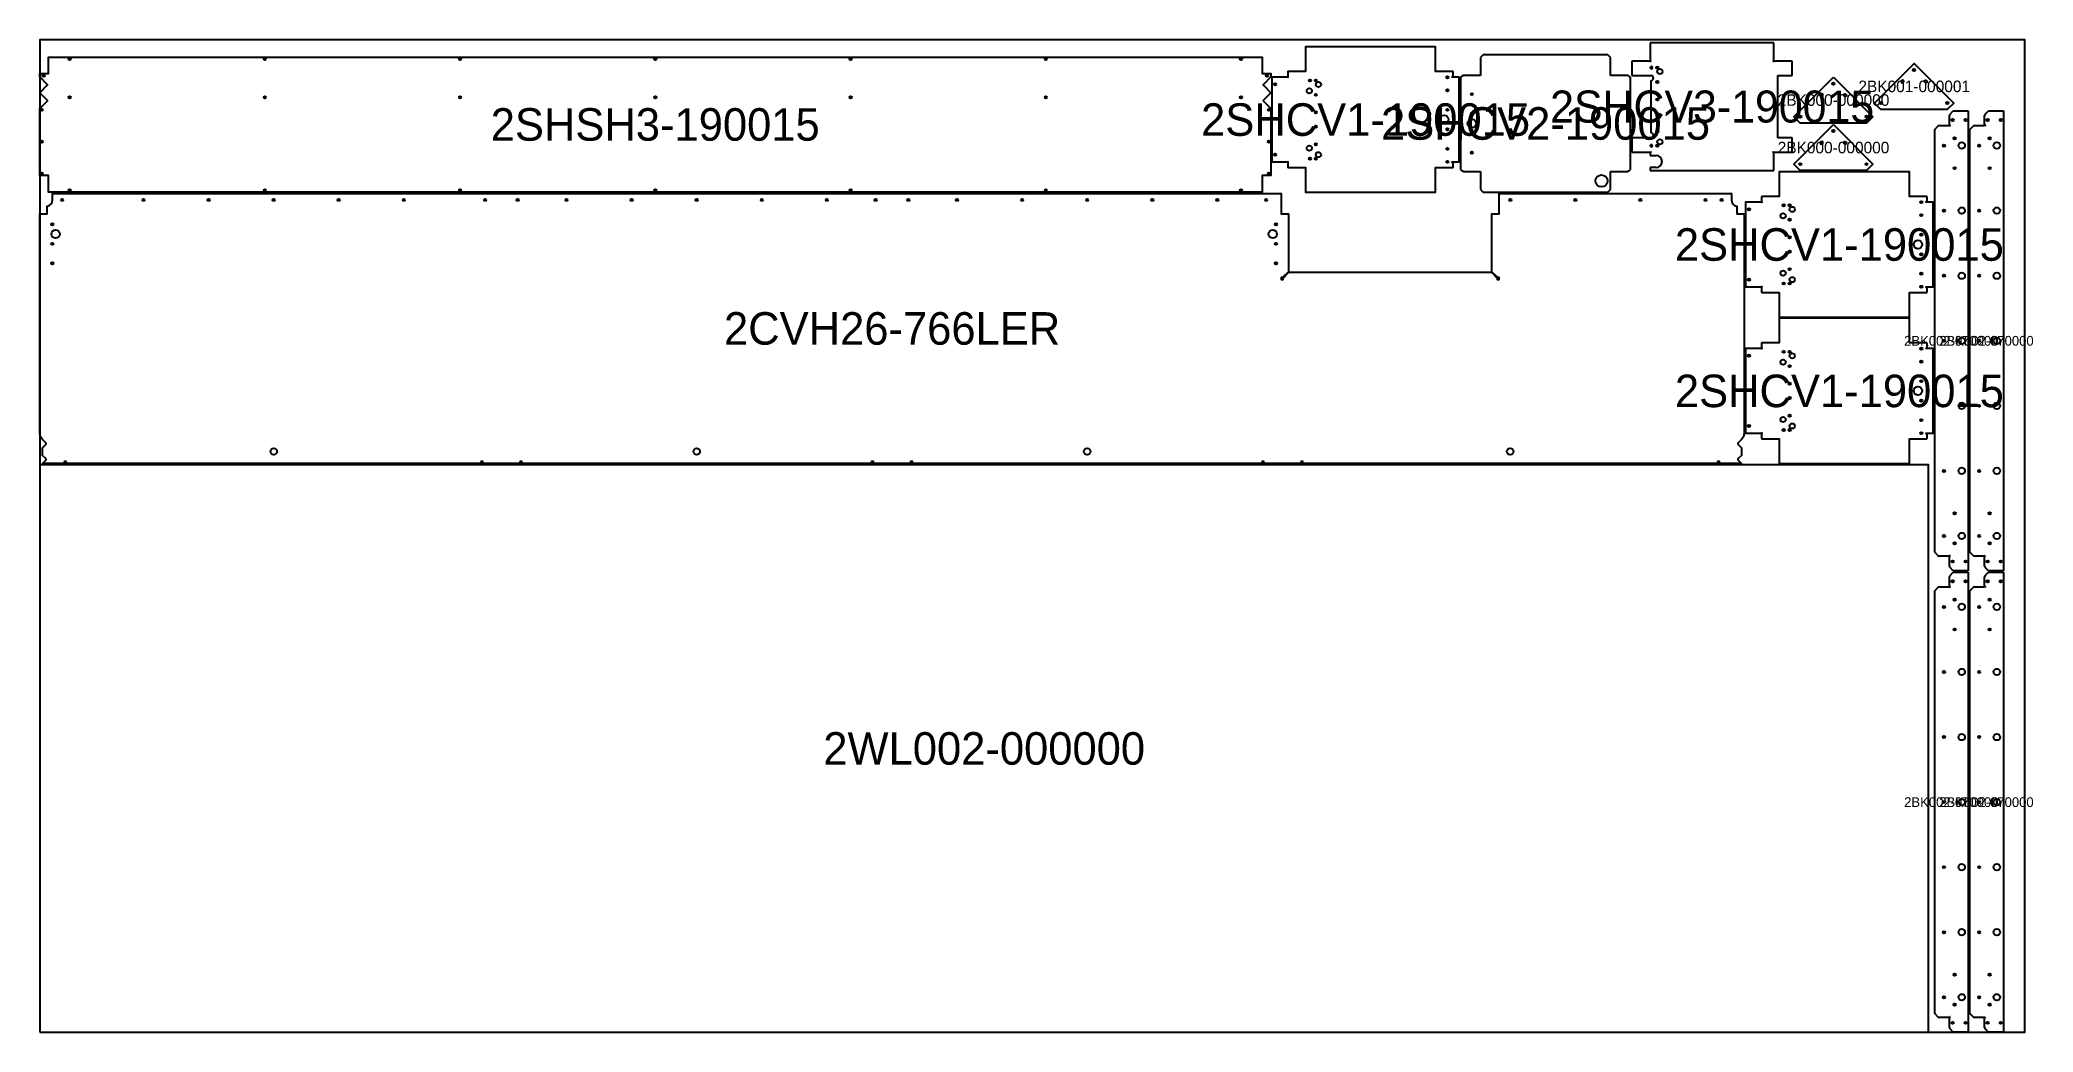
# Model space of a CAD drawing. Header units: millimetres. Extents: x 0 to 3063, y 0 to 1525.
import ezdxf
from ezdxf.enums import TextEntityAlignment as Align

# ---------------------------------------------------------------- set-up
doc = ezdxf.new("R2010")
doc.units = ezdxf.units.MM
for name, color, linetype in [('INTERIOR_PROFILES', 7, 'Continuous'), ('OUTER_PROFILES', 7, 'Continuous'), ('PART_LABELS', 7, 'Continuous'), ('SHEET_BORDER', 7, 'Continuous')]:
    doc.layers.add(name, color=color, linetype=linetype)

msp = doc.modelspace()

# ---------------------------------------------------------------- linework, layer by layer
at = {"layer": 'INTERIOR_PROFILES'}
for points in [[(2738.628, 1438.224), (2739.336, 1438.931, 1), (2736.931, 1441.336), (2736.224, 1440.628, 1)], [(2775.398, 1440.628, -1), (2772.994, 1438.224), (2772.287, 1438.931, -1), (2774.691, 1441.336)], [(2862.628, 1459.224), (2863.336, 1459.931, 1), (2860.931, 1462.336), (2860.224, 1461.628, 1)], [(2896.287, 1459.931, -1), (2898.691, 1462.336), (2899.398, 1461.628, -1), (2896.994, 1459.224)], [(2738.628, 1365.224), (2739.336, 1365.931, 1), (2736.931, 1368.336), (2736.224, 1367.628, 1)], [(2775.398, 1367.628, -1), (2772.994, 1365.224), (2772.287, 1365.931, -1), (2774.691, 1368.336)]]:
    msp.add_lwpolyline(points, format="xyb", close=True, dxfattribs=at)
for centre, radius in [((5.95, 1470.048), 1.7), ((45.712, 1495.572), 1.7), ((345.712, 1495.572), 1.7), ((645.712, 1495.572), 1.7), ((945.712, 1495.572), 1.7), ((1245.712, 1495.572), 1.7), ((1545.712, 1495.572), 1.7), ((1845.712, 1495.572), 1.7), ((1885.474, 1470.048), 1.7), ((2485.312, 1482.262), 1.7), ((2489.262, 1476.262), 4), ((2879.811, 1478.811), 1.7), ((1898, 1456.524), 1.7), ((1950.524, 1446.524), 4), ((1951.524, 1462.524), 1.7), ((1960.574, 1462.524), 1.7), ((1960.574, 1440.524), 1.7), ((1964.524, 1456.524), 4), ((2162.786, 1467.524), 1.7), ((2162.786, 1447.524), 1.7), ((2200.262, 1441.524), 1.7), ((2485.312, 1460.262), 1.7), ((2755.811, 1457.811), 1.7), ((3, 1417.524), 1.7), ((45.712, 1436.786), 1.7), ((345.712, 1436.786), 1.7), ((645.712, 1436.786), 1.7), ((945.712, 1436.786), 1.7), ((1245.712, 1436.786), 1.7), ((1545.712, 1436.786), 1.7), ((1845.712, 1436.786), 1.7), ((1888.424, 1417.524), 1.7), ((1960.574, 1413.524), 1.7), ((2157.786, 1402.524), 6.5), ((2162.786, 1417.524), 1.7), ((2200.262, 1411.524), 1.7), ((2485.312, 1433.262), 1.7), ((2485.312, 1411.262), 1.7), ((2828.899, 1427.899), 1.7), ((2930.723, 1427.899), 1.7), ((1960.574, 1391.524), 1.7), ((2162.786, 1387.524), 1.7), ((2200.262, 1396.524), 6.5), ((2200.262, 1381.524), 1.7), ((2485.312, 1384.262), 1.7), ((2704.899, 1406.899), 1.7), ((2755.811, 1384.811), 1.7), ((2806.723, 1406.899), 1.7), ((2939, 1401.786), 1.7), ((2959, 1401.786), 1.7), ((2993, 1401.786), 1.7), ((3013, 1401.786), 1.7), ((3, 1368.524), 1.7), ((1888.424, 1368.524), 1.7), ((1898, 1348.524), 1.7), ((1950.524, 1358.524), 4), ((1960.574, 1364.524), 1.7), ((1964.524, 1348.524), 4), ((2162.786, 1357.524), 1.7), ((2200.262, 1351.524), 1.7), ((2485.312, 1362.262), 1.7), ((2489.262, 1368.262), 4), ((2925.738, 1362.524), 1.7), ((2942, 1373.786), 1.7), ((2953, 1362.524), 5), ((2979.738, 1362.524), 1.7), ((2996, 1373.786), 1.7), ((3007, 1362.524), 5), ((3, 1319.524), 1.7), ((1888.424, 1319.524), 1.7), ((1951.524, 1342.524), 1.7), ((1960.574, 1342.524), 1.7), ((2162.786, 1337.524), 1.7), ((2399.504, 1308.262), 9.25), ((2704.899, 1333.899), 1.7), ((2806.723, 1333.899), 1.7), ((2942, 1327.786), 1.7), ((2996, 1327.786), 1.7), ((45.712, 1294), 1.7), ((345.712, 1294), 1.7), ((645.712, 1294), 1.7), ((945.712, 1294), 1.7), ((1245.712, 1294), 1.7), ((1545.712, 1294), 1.7), ((1845.712, 1294), 1.7), ((34.262, 1279.048), 1.7), ((159.262, 1279.048), 1.7), ((259.262, 1279.048), 1.7), ((359.262, 1279.048), 1.7), ((459.262, 1279.048), 1.7), ((559.262, 1279.048), 1.7), ((684.262, 1279.048), 1.7), ((734.262, 1279.048), 1.7), ((809.262, 1279.048), 1.7), ((909.262, 1279.048), 1.7), ((1009.262, 1279.048), 1.7), ((1109.262, 1279.048), 1.7), ((1209.262, 1279.048), 1.7), ((1284.262, 1279.048), 1.7), ((1334.262, 1279.048), 1.7), ((1409.262, 1279.048), 1.7), ((1509.262, 1279.048), 1.7), ((1609.262, 1279.048), 1.7), ((1709.262, 1279.048), 1.7), ((1809.262, 1279.048), 1.7), ((1884.262, 1279.048), 1.7), ((2259.262, 1279.048), 1.7), ((2359.262, 1279.048), 1.7), ((2459.262, 1279.048), 1.7), ((2559.262, 1279.048), 1.7), ((2584.262, 1279.048), 1.7), ((2626, 1264.524), 1.7), ((2678.524, 1254.524), 4), ((2679.524, 1270.524), 1.7), ((2688.574, 1270.524), 1.7), ((2692.524, 1264.524), 4), ((2890.786, 1275.524), 1.7), ((2890.786, 1255.524), 1.7), ((2925.738, 1262.524), 1.7), ((2953, 1262.524), 5), ((2979.738, 1262.524), 1.7), ((3007, 1262.524), 5), ((19.262, 1241.524), 1.7), ((24.262, 1226.524), 6.5), ((1894.262, 1226.524), 6.5), ((1899.262, 1241.524), 1.7), ((2688.574, 1248.524), 1.7), ((2890.786, 1225.524), 1.7), ((19.262, 1211.524), 1.7), ((1899.262, 1211.524), 1.7), ((2688.574, 1221.524), 1.7), ((2688.574, 1199.524), 1.7), ((2885.786, 1210.524), 6.5), ((2890.786, 1195.524), 1.7), ((19.262, 1181.524), 1.7), ((1899.262, 1181.524), 1.7), ((2678.524, 1166.524), 4), ((2688.574, 1172.524), 1.7), ((2890.786, 1165.524), 1.7), ((2925.738, 1162.524), 1.7), ((2953, 1162.524), 5), ((2979.738, 1162.524), 1.7), ((3007, 1162.524), 5), ((2626, 1156.524), 1.7), ((2679.524, 1150.524), 1.7), ((2688.574, 1150.524), 1.7), ((2692.524, 1156.524), 4), ((2890.786, 1145.524), 1.7), ((2679.524, 1045.524), 1.7), ((2688.574, 1045.524), 1.7), ((2692.524, 1039.524), 4), ((2890.786, 1050.524), 1.7), ((2925.738, 1062.524), 1.7), ((2953, 1062.524), 5), ((2979.738, 1062.524), 1.7), ((3007, 1062.524), 5), ((2626, 1039.524), 1.7), ((2678.524, 1029.524), 4), ((2688.574, 1023.524), 1.7), ((2890.786, 1030.524), 1.7), ((2688.574, 996.524), 1.7), ((2885.786, 985.524), 6.5), ((2890.786, 1000.524), 1.7), ((2688.574, 974.524), 1.7), ((2890.786, 970.524), 1.7), ((2925.738, 962.524), 1.7), ((2953, 962.524), 5), ((2979.738, 962.524), 1.7), ((3007, 962.524), 5), ((2626, 931.524), 1.7), ((2678.524, 941.524), 4), ((2679.524, 925.524), 1.7), ((2688.574, 947.524), 1.7), ((2688.574, 925.524), 1.7), ((2692.524, 931.524), 4), ((2890.786, 940.524), 1.7), ((2890.786, 920.524), 1.7), ((359.262, 892.262), 5), ((1009.262, 892.262), 5), ((1609.262, 892.262), 5), ((2259.262, 892.262), 5), ((39.262, 876.5), 1.25), ((679.262, 876.5), 1.25), ((739.262, 876.5), 1.25), ((1279.262, 876.5), 1.25), ((1339.262, 876.5), 1.25), ((1879.262, 876.5), 1.25), ((1939.262, 876.5), 1.25), ((2579.262, 876.5), 1.25), ((2925.738, 862.524), 1.7), ((2953, 862.524), 5), ((2979.738, 862.524), 1.7), ((3007, 862.524), 5), ((2942, 797.262), 1.7), ((2996, 797.262), 1.7), ((2953, 762.524), 5), ((3007, 762.524), 5), ((2925.738, 762.524), 1.7), ((2942, 751.262), 1.7), ((2979.738, 762.524), 1.7), ((2996, 751.262), 1.7), ((2939, 723.262), 1.7), ((2959, 723.262), 1.7), ((2993, 723.262), 1.7), ((3013, 723.262), 1.7), ((2939, 692.786), 1.7), ((2959, 692.786), 1.7), ((2993, 692.786), 1.7), ((3013, 692.786), 1.7), ((2925.738, 653.524), 1.7), ((2942, 664.786), 1.7), ((2953, 653.524), 5), ((2979.738, 653.524), 1.7), ((2996, 664.786), 1.7), ((3007, 653.524), 5), ((2942, 618.786), 1.7), ((2996, 618.786), 1.7), ((2925.738, 553.524), 1.7), ((2953, 553.524), 5), ((2979.738, 553.524), 1.7), ((3007, 553.524), 5), ((2925.738, 453.524), 1.7), ((2953, 453.524), 5), ((2979.738, 453.524), 1.7), ((3007, 453.524), 5), ((2925.738, 353.524), 1.7), ((2953, 353.524), 5), ((2979.738, 353.524), 1.7), ((3007, 353.524), 5), ((2925.738, 253.524), 1.7), ((2953, 253.524), 5), ((2979.738, 253.524), 1.7), ((3007, 253.524), 5), ((2925.738, 153.524), 1.7), ((2953, 153.524), 5), ((2979.738, 153.524), 1.7), ((3007, 153.524), 5), ((2942, 88.262), 1.7), ((2996, 88.262), 1.7), ((2925.738, 53.524), 1.7), ((2942, 42.262), 1.7), ((2953, 53.524), 5), ((2979.738, 53.524), 1.7), ((2996, 42.262), 1.7), ((3007, 53.524), 5), ((2939, 14.262), 1.7), ((2959, 14.262), 1.7), ((2993, 14.262), 1.7), ((3013, 14.262), 1.7)]:
    msp.add_circle(centre, radius, dxfattribs=at)
for centre in [(2476.262, 1482.262), (2476.262, 1362.262)]:
    msp.add_arc(centre, 1.7, 233.9681, 126.0319, dxfattribs=at)
for points in [[(2475.262, 1480.887), (2474.882, 1481.271), (2474.674, 1481.948), (2474.772, 1482.592), (2474.836, 1483.014), (2475.014, 1483.386), (2475.262, 1483.637)], [(2475.262, 1360.887), (2474.882, 1361.271), (2474.674, 1361.948), (2474.772, 1362.592), (2474.836, 1363.014), (2475.014, 1363.386), (2475.262, 1363.637)]]:
    msp.add_open_spline(points, degree=3, knots=[0.315918, 0.315918, 0.315918, 0.315918, 0.500011, 0.500011, 0.500011, 0.620301, 0.620301, 0.620301, 0.620301], dxfattribs=at)
at = {"layer": 'OUTER_PROFILES'}
for p, q in [((2217.595, 1502.048), (2215.595, 1500.048)), ((2409.443, 1502.048), (2217.595, 1502.048)), ((2411.443, 1500.048), (2409.443, 1502.048)), ((2664.181, 1520.524), (2474.333, 1520.524)), ((2474.333, 1520.524), (2474.333, 1493.524)), ((2664.181, 1493.524), (2664.181, 1520.524)), ((2213.534, 1470.424), (2186.913, 1470.424)), ((2215.595, 1500.048), (2213.534, 1497.786)), ((2213.534, 1497.786), (2213.534, 1470.424)), ((2413.504, 1497.786), (2411.443, 1500.048)), ((2413.504, 1470.424), (2413.504, 1497.786)), ((2440.125, 1470.424), (2413.504, 1470.424)), ((2473, 1492.191), (2446, 1492.191)), ((2446, 1492.191), (2446, 1470.262)), ((2446, 1470.262), (2475.262, 1470.262)), ((2475.333, 1491.262), (2475.262, 1491.191)), ((2663.252, 1491.191), (2663.181, 1491.262)), ((2692.514, 1492.191), (2665.514, 1492.191)), ((2670.514, 1374.262), (2670.514, 1470.262)), ((2670.514, 1470.262), (2692.514, 1470.262)), ((2692.514, 1470.262), (2692.514, 1492.191)), ((2185, 1469.453), (2183, 1467.453)), ((2183, 1467.453), (2183, 1325.595)), ((2444.038, 1467.453), (2442.038, 1469.453)), ((2444.038, 1325.595), (2444.038, 1467.453)), ((2475.262, 1462.262), (2475.262, 1382.262)), ((2935.071, 1411.048), (2940.071, 1416.048)), ((2940.071, 1416.048), (2963, 1416.048)), ((2963, 1416.048), (2963, 709)), ((2989.071, 1411.048), (2994.071, 1416.048)), ((2994.071, 1416.048), (3017, 1416.048)), ((3017, 1416.048), (3017, 709)), ((2911.476, 1387.453), (2916.476, 1392.453)), ((2911.476, 737.595), (2911.476, 1387.453)), ((2918.738, 1393.453), (2932.738, 1393.453)), ((2934.071, 1394.786), (2934.071, 1408.786)), ((2935, 1392.453), (2935.071, 1392.524)), ((2965.476, 1387.453), (2970.476, 1392.453)), ((2965.476, 737.595), (2965.476, 1387.453)), ((2972.738, 1393.453), (2986.738, 1393.453)), ((2988.071, 1394.786), (2988.071, 1408.786)), ((2989, 1392.453), (2989.071, 1392.524)), ((2475.262, 1374.262), (2446, 1374.262)), ((2446, 1374.262), (2446, 1352.333)), ((2446, 1352.333), (2473, 1352.333)), ((2474.333, 1351), (2474.333, 1347.25)), ((2475.262, 1353.333), (2475.333, 1353.262)), ((2663.181, 1353.262), (2663.252, 1353.333)), ((2664.181, 1324), (2664.181, 1351)), ((2665.514, 1352.333), (2692.514, 1352.333)), ((2692.514, 1374.262), (2670.514, 1374.262)), ((2692.514, 1352.333), (2692.514, 1374.262)), ((2183, 1325.595), (2185, 1323.595)), ((2186.913, 1322.624), (2213.534, 1322.624)), ((2213.534, 1322.624), (2213.534, 1295.262)), ((2413.504, 1295.262), (2413.504, 1322.624)), ((2413.504, 1322.624), (2440.125, 1322.624)), ((2442.038, 1323.595), (2444.038, 1325.595)), ((2474.333, 1347.25), (2483.272, 1347.25)), ((2483.272, 1328.75), (2474.333, 1328.75)), ((2474.333, 1328.75), (2474.333, 1324)), ((2474.333, 1324), (2664.181, 1324)), ((2213.534, 1295.262), (2215.595, 1293)), ((2215.595, 1293), (2217.595, 1291)), ((2217.595, 1291), (2409.443, 1291)), ((2409.443, 1291), (2411.443, 1293)), ((2411.443, 1293), (2413.504, 1295.262)), ((2916.476, 732.595), (2911.476, 737.595)), ((2970.476, 732.595), (2965.476, 737.595)), ((2932.738, 731.595), (2918.738, 731.595)), ((2934.071, 716.262), (2934.071, 730.262)), ((2935.071, 732.524), (2935, 732.595)), ((2940.071, 709), (2935.071, 714)), ((2935.071, 702.048), (2940.071, 707.048)), ((2963, 709), (2940.071, 709)), ((2940.071, 707.048), (2963, 707.048)), ((2963, 707.048), (2963, 0)), ((2986.738, 731.595), (2972.738, 731.595)), ((2988.071, 716.262), (2988.071, 730.262)), ((2989.071, 732.524), (2989, 732.595)), ((2994.071, 709), (2989.071, 714)), ((2989.071, 702.048), (2994.071, 707.048)), ((3017, 709), (2994.071, 709)), ((2994.071, 707.048), (3017, 707.048)), ((3017, 707.048), (3017, 0)), ((2911.476, 678.453), (2916.476, 683.453)), ((2911.476, 28.595), (2911.476, 678.453)), ((2918.738, 684.453), (2932.738, 684.453)), ((2934.071, 685.786), (2934.071, 699.786)), ((2935, 683.453), (2935.071, 683.524)), ((2965.476, 678.453), (2970.476, 683.453)), ((2965.476, 28.595), (2965.476, 678.453)), ((2972.738, 684.453), (2986.738, 684.453)), ((2988.071, 685.786), (2988.071, 699.786)), ((2989, 683.453), (2989.071, 683.524)), ((2916.476, 23.595), (2911.476, 28.595)), ((2932.738, 22.595), (2918.738, 22.595)), ((2934.071, 7.262), (2934.071, 21.262)), ((2935.071, 23.524), (2935, 23.595)), ((2940.071, 0), (2935.071, 5)), ((2963, 0), (2940.071, 0)), ((2970.476, 23.595), (2965.476, 28.595)), ((2986.738, 22.595), (2972.738, 22.595)), ((2988.071, 7.262), (2988.071, 21.262)), ((2989.071, 23.524), (2989, 23.595)), ((2994.071, 0), (2989.071, 5)), ((3017, 0), (2994.071, 0))]:
    msp.add_line(p, q, dxfattribs=at)
for points in [[(1918.262, 1328.624), (1944.534, 1328.624), (1944.534, 1291), (2144.514, 1291), (2144.514, 1328.624), (2170.786, 1328.624, 0.414214), (2171.686, 1329.524), (2171.686, 1336.624), (2170.286, 1336.624), (2170.286, 1337.624), (2181.048, 1337.624), (2181.048, 1467.424), (2170.286, 1467.424), (2170.286, 1468.424), (2171.686, 1468.424), (2171.686, 1475.524, 0.414214), (2170.786, 1476.424), (2144.514, 1476.424), (2144.514, 1514.048), (1944.534, 1514.048), (1944.534, 1476.424), (1918.262, 1476.424, 0.414214), (1917.362, 1475.524), (1917.362, 1467.524), (1918.262, 1467.524), (1918.262, 1467.424), (1893, 1467.424), (1893, 1337.624), (1918.262, 1337.624), (1918.262, 1337.524), (1917.362, 1337.524), (1917.362, 1329.524, 0.414214)], [(11.445, 1432.362), (0.021, 1443.786), (11.445, 1455.21, 0.414214), (11.445, 1456.624), (0, 1468.068), (0, 1473.048), (13.212, 1473.048), (13.212, 1475.31), (13.212, 1483.31), (13.212, 1498.572), (1878.212, 1498.572), (1878.212, 1483.31), (1878.212, 1475.31), (1878.212, 1473.048), (1891.424, 1473.048), (1891.424, 1468.068), (1879.979, 1456.624, 0.414214), (1879.979, 1455.21), (1891.403, 1443.786), (1879.979, 1432.362, 0.414214), (1879.979, 1430.948), (1891.424, 1419.503), (1891.424, 1316.524), (1878.212, 1316.524), (1878.212, 1314.262), (1878.212, 1306.262), (1878.212, 1291), (13.212, 1291), (13.212, 1306.262), (13.212, 1314.262), (13.212, 1316.524), (0, 1316.524), (0, 1419.503), (11.445, 1430.948, 0.414214)], [(2646.262, 1136.624), (2672.534, 1136.624), (2672.534, 1099), (2872.514, 1099), (2872.514, 1136.624), (2898.786, 1136.624, 0.414214), (2899.686, 1137.524), (2899.686, 1144.624), (2898.286, 1144.624), (2898.286, 1145.624), (2909.048, 1145.624), (2909.048, 1275.424), (2898.286, 1275.424), (2898.286, 1276.424), (2899.686, 1276.424), (2899.686, 1283.524, 0.414214), (2898.786, 1284.424), (2872.514, 1284.424), (2872.514, 1322.048), (2672.534, 1322.048), (2672.534, 1284.424), (2646.262, 1284.424, 0.414214), (2645.362, 1283.524), (2645.362, 1275.524), (2646.262, 1275.524), (2646.262, 1275.424), (2621, 1275.424), (2621, 1145.624), (2646.262, 1145.624), (2646.262, 1145.524), (2645.362, 1145.524), (2645.362, 1137.524, 0.414214)], [(9.495, 879.424, 0.414214), (9.495, 880.838), (4, 886.333), (4, 898.191), (9.495, 903.686, 0.414214), (9.495, 905.1), (3.954, 910.641, -0.198912), (0, 920.186), (0, 1257.524), (11.262, 1257.524), (11.262, 1259.786), (11.262, 1269.048), (11.262, 1269.25, 0.356394), (19.262, 1279.048), (19.262, 1289.048), (1907.262, 1289.048), (1907.262, 1257.524), (1918.524, 1257.524), (1918.524, 1168.524), (1909.524, 1159.524), (1907.262, 1159.524), (1907.262, 1156.524), (1910.262, 1156.524), (1910.262, 1158.786), (1919.262, 1167.786), (2230.262, 1167.786), (2239.262, 1158.786), (2239.262, 1156.524), (2242.262, 1156.524), (2242.262, 1159.524), (2240, 1159.524), (2231, 1168.524), (2231, 1257.524), (2242.262, 1257.524), (2242.262, 1289.048), (2599.262, 1289.048), (2599.262, 1279.048, 0.356394), (2607.262, 1269.25), (2607.262, 1266.786), (2607.262, 1259.786), (2607.262, 1257.524), (2618.524, 1257.524), (2618.524, 920.186, -0.198912), (2614.57, 910.641), (2609.029, 905.1, 0.414214), (2609.029, 903.686), (2614.524, 898.191), (2614.524, 886.333), (2609.029, 880.838, 0.414214), (2609.029, 879.424), (2614.453, 874), (4.071, 874)], [(2646.262, 911.624), (2672.534, 911.624), (2672.534, 874), (2872.514, 874), (2872.514, 911.624), (2898.786, 911.624, 0.414214), (2899.686, 912.524), (2899.686, 919.624), (2898.286, 919.624), (2898.286, 920.624), (2909.048, 920.624), (2909.048, 1050.424), (2898.286, 1050.424), (2898.286, 1051.424), (2899.686, 1051.424), (2899.686, 1058.524, 0.414214), (2898.786, 1059.424), (2872.514, 1059.424), (2872.514, 1097.048), (2672.534, 1097.048), (2672.534, 1059.424), (2646.262, 1059.424, 0.414214), (2645.362, 1058.524), (2645.362, 1050.524), (2646.262, 1050.524), (2646.262, 1050.424), (2621, 1050.424), (2621, 920.624), (2646.262, 920.624), (2646.262, 920.524), (2645.362, 920.524), (2645.362, 912.524, 0.414214)]]:
    msp.add_lwpolyline(points, format="xyb", close=True, dxfattribs=at)
for points in [[(2819, 1427.899), (2879.811, 1488.711), (2940.622, 1427.899), (2930.723, 1418), (2828.899, 1418)], [(2755.811, 1467.711), (2816.622, 1406.899), (2806.723, 1397), (2704.899, 1397), (2695, 1406.899)], [(2755.811, 1394.711), (2816.622, 1333.899), (2806.723, 1324), (2704.899, 1324), (2695, 1333.899)], [(0, 0), (2902.048, 0), (2902.048, 872), (0, 872)]]:
    msp.add_lwpolyline(points, close=True, dxfattribs=at)
for centre, radius in [((2475.262, 1466.262), 4), ((2475.262, 1378.262), 4), ((2483.272, 1338), 9.25)]:
    msp.add_arc(centre, radius, 270, 90, dxfattribs=at)
for points in [[(2185, 1469.453), (2185.638, 1469.896), (2186.274, 1470.317), (2186.913, 1470.424)], [(2440.125, 1470.424), (2440.764, 1470.317), (2441.4, 1469.896), (2442.038, 1469.453)], [(2186.913, 1322.624), (2186.274, 1322.73), (2185.638, 1323.152), (2185, 1323.595)], [(2442.038, 1323.595), (2441.4, 1323.152), (2440.764, 1322.73), (2440.125, 1322.624)]]:
    msp.add_open_spline(points, degree=3, dxfattribs=at)
for points, knots in [([(2475.262, 1491.191), (2475.215, 1491.224), (2475.168, 1491.256), (2475.121, 1491.289), (2474.414, 1491.778), (2473.707, 1492.191), (2473, 1492.191)], [1.570796, 1.570796, 1.570796, 1.570796, 1.668627, 1.668627, 1.668627, 3.141593, 3.141593, 3.141593, 3.141593]), ([(2474.333, 1493.524), (2474.333, 1492.817), (2474.746, 1492.11), (2475.235, 1491.403), (2475.267, 1491.356), (2475.3, 1491.309), (2475.333, 1491.262)], [-3.141593, -3.141593, -3.141593, -3.141593, -1.668627, -1.668627, -1.668627, -1.570796, -1.570796, -1.570796, -1.570796]), ([(2663.181, 1491.262), (2663.214, 1491.309), (2663.246, 1491.356), (2663.279, 1491.403), (2663.768, 1492.11), (2664.181, 1492.817), (2664.181, 1493.524)], [1.570796, 1.570796, 1.570796, 1.570796, 1.668627, 1.668627, 1.668627, 3.141593, 3.141593, 3.141593, 3.141593]), ([(2665.514, 1492.191), (2664.807, 1492.191), (2664.1, 1491.778), (2663.393, 1491.289), (2663.346, 1491.256), (2663.299, 1491.224), (2663.252, 1491.191)], [-3.141593, -3.141593, -3.141593, -3.141593, -1.668627, -1.668627, -1.668627, -1.570796, -1.570796, -1.570796, -1.570796]), ([(2935.071, 1411.048), (2934.58, 1410.341), (2934.123, 1409.634), (2934.075, 1408.927), (2934.072, 1408.88), (2934.071, 1408.833), (2934.071, 1408.786)], [1.570796, 1.570796, 1.570796, 1.570796, 3.043762, 3.043762, 3.043762, 3.141593, 3.141593, 3.141593, 3.141593]), ([(2989.071, 1411.048), (2988.58, 1410.341), (2988.123, 1409.634), (2988.075, 1408.927), (2988.072, 1408.88), (2988.071, 1408.833), (2988.071, 1408.786)], [1.570796, 1.570796, 1.570796, 1.570796, 3.043762, 3.043762, 3.043762, 3.141593, 3.141593, 3.141593, 3.141593]), ([(2918.738, 1393.453), (2918.691, 1393.453), (2918.644, 1393.452), (2918.597, 1393.448), (2917.89, 1393.4), (2917.183, 1392.944), (2916.476, 1392.453)], [-3.141593, -3.141593, -3.141593, -3.141593, -3.043762, -3.043762, -3.043762, -1.570796, -1.570796, -1.570796, -1.570796]), ([(2935, 1392.453), (2934.953, 1392.486), (2934.906, 1392.518), (2934.859, 1392.551), (2934.152, 1393.039), (2933.445, 1393.453), (2932.738, 1393.453)], [1.570796, 1.570796, 1.570796, 1.570796, 1.668627, 1.668627, 1.668627, 3.141593, 3.141593, 3.141593, 3.141593]), ([(2934.071, 1394.786), (2934.071, 1394.079), (2934.484, 1393.372), (2934.973, 1392.665), (2935.005, 1392.618), (2935.038, 1392.571), (2935.071, 1392.524)], [-3.141593, -3.141593, -3.141593, -3.141593, -1.668627, -1.668627, -1.668627, -1.570796, -1.570796, -1.570796, -1.570796]), ([(2972.738, 1393.453), (2972.691, 1393.453), (2972.644, 1393.452), (2972.597, 1393.448), (2971.89, 1393.4), (2971.183, 1392.944), (2970.476, 1392.453)], [-3.141593, -3.141593, -3.141593, -3.141593, -3.043762, -3.043762, -3.043762, -1.570796, -1.570796, -1.570796, -1.570796]), ([(2989, 1392.453), (2988.953, 1392.486), (2988.906, 1392.518), (2988.859, 1392.551), (2988.152, 1393.039), (2987.445, 1393.453), (2986.738, 1393.453)], [1.570796, 1.570796, 1.570796, 1.570796, 1.668627, 1.668627, 1.668627, 3.141593, 3.141593, 3.141593, 3.141593]), ([(2988.071, 1394.786), (2988.071, 1394.079), (2988.484, 1393.372), (2988.973, 1392.665), (2989.005, 1392.618), (2989.038, 1392.571), (2989.071, 1392.524)], [-3.141593, -3.141593, -3.141593, -3.141593, -1.668627, -1.668627, -1.668627, -1.570796, -1.570796, -1.570796, -1.570796]), ([(2473, 1352.333), (2473.707, 1352.333), (2474.414, 1352.746), (2475.121, 1353.235), (2475.168, 1353.267), (2475.215, 1353.3), (2475.262, 1353.333)], [-3.141593, -3.141593, -3.141593, -3.141593, -1.668627, -1.668627, -1.668627, -1.570796, -1.570796, -1.570796, -1.570796]), ([(2475.333, 1353.262), (2475.3, 1353.215), (2475.267, 1353.168), (2475.235, 1353.121), (2474.746, 1352.414), (2474.333, 1351.707), (2474.333, 1351)], [1.570796, 1.570796, 1.570796, 1.570796, 1.668627, 1.668627, 1.668627, 3.141593, 3.141593, 3.141593, 3.141593]), ([(2664.181, 1351), (2664.181, 1351.707), (2663.768, 1352.414), (2663.279, 1353.121), (2663.246, 1353.168), (2663.214, 1353.215), (2663.181, 1353.262)], [-3.141593, -3.141593, -3.141593, -3.141593, -1.668627, -1.668627, -1.668627, -1.570796, -1.570796, -1.570796, -1.570796]), ([(2663.252, 1353.333), (2663.299, 1353.3), (2663.346, 1353.267), (2663.393, 1353.235), (2664.1, 1352.746), (2664.807, 1352.333), (2665.514, 1352.333)], [1.570796, 1.570796, 1.570796, 1.570796, 1.668627, 1.668627, 1.668627, 3.141593, 3.141593, 3.141593, 3.141593]), ([(2916.476, 732.595), (2917.183, 732.104), (2917.89, 731.647), (2918.597, 731.599), (2918.644, 731.596), (2918.691, 731.595), (2918.738, 731.595)], [1.570796, 1.570796, 1.570796, 1.570796, 3.043762, 3.043762, 3.043762, 3.141593, 3.141593, 3.141593, 3.141593]), ([(2932.738, 731.595), (2933.445, 731.595), (2934.152, 732.008), (2934.859, 732.497), (2934.906, 732.529), (2934.953, 732.562), (2935, 732.595)], [-3.141593, -3.141593, -3.141593, -3.141593, -1.668627, -1.668627, -1.668627, -1.570796, -1.570796, -1.570796, -1.570796]), ([(2935.071, 732.524), (2935.038, 732.477), (2935.005, 732.43), (2934.973, 732.383), (2934.484, 731.676), (2934.071, 730.969), (2934.071, 730.262)], [1.570796, 1.570796, 1.570796, 1.570796, 1.668627, 1.668627, 1.668627, 3.141593, 3.141593, 3.141593, 3.141593]), ([(2934.071, 716.262), (2934.071, 716.215), (2934.072, 716.168), (2934.075, 716.121), (2934.123, 715.414), (2934.58, 714.707), (2935.071, 714)], [-3.141593, -3.141593, -3.141593, -3.141593, -3.043762, -3.043762, -3.043762, -1.570796, -1.570796, -1.570796, -1.570796]), ([(2970.476, 732.595), (2971.183, 732.104), (2971.89, 731.647), (2972.597, 731.599), (2972.644, 731.596), (2972.691, 731.595), (2972.738, 731.595)], [1.570796, 1.570796, 1.570796, 1.570796, 3.043762, 3.043762, 3.043762, 3.141593, 3.141593, 3.141593, 3.141593]), ([(2986.738, 731.595), (2987.445, 731.595), (2988.152, 732.008), (2988.859, 732.497), (2988.906, 732.529), (2988.953, 732.562), (2989, 732.595)], [-3.141593, -3.141593, -3.141593, -3.141593, -1.668627, -1.668627, -1.668627, -1.570796, -1.570796, -1.570796, -1.570796]), ([(2989.071, 732.524), (2989.038, 732.477), (2989.005, 732.43), (2988.973, 732.383), (2988.484, 731.676), (2988.071, 730.969), (2988.071, 730.262)], [1.570796, 1.570796, 1.570796, 1.570796, 1.668627, 1.668627, 1.668627, 3.141593, 3.141593, 3.141593, 3.141593]), ([(2988.071, 716.262), (2988.071, 716.215), (2988.072, 716.168), (2988.075, 716.121), (2988.123, 715.414), (2988.58, 714.707), (2989.071, 714)], [-3.141593, -3.141593, -3.141593, -3.141593, -3.043762, -3.043762, -3.043762, -1.570796, -1.570796, -1.570796, -1.570796]), ([(2918.738, 684.453), (2918.691, 684.453), (2918.644, 684.452), (2918.597, 684.448), (2917.89, 684.4), (2917.183, 683.944), (2916.476, 683.453)], [-3.141593, -3.141593, -3.141593, -3.141593, -3.043762, -3.043762, -3.043762, -1.570796, -1.570796, -1.570796, -1.570796]), ([(2935, 683.453), (2934.953, 683.486), (2934.906, 683.518), (2934.859, 683.551), (2934.152, 684.039), (2933.445, 684.453), (2932.738, 684.453)], [1.570796, 1.570796, 1.570796, 1.570796, 1.668627, 1.668627, 1.668627, 3.141593, 3.141593, 3.141593, 3.141593]), ([(2935.071, 702.048), (2934.58, 701.341), (2934.123, 700.634), (2934.075, 699.927), (2934.072, 699.88), (2934.071, 699.833), (2934.071, 699.786)], [1.570796, 1.570796, 1.570796, 1.570796, 3.043762, 3.043762, 3.043762, 3.141593, 3.141593, 3.141593, 3.141593]), ([(2934.071, 685.786), (2934.071, 685.079), (2934.484, 684.372), (2934.973, 683.665), (2935.005, 683.618), (2935.038, 683.571), (2935.071, 683.524)], [-3.141593, -3.141593, -3.141593, -3.141593, -1.668627, -1.668627, -1.668627, -1.570796, -1.570796, -1.570796, -1.570796]), ([(2972.738, 684.453), (2972.691, 684.453), (2972.644, 684.452), (2972.597, 684.448), (2971.89, 684.4), (2971.183, 683.944), (2970.476, 683.453)], [-3.141593, -3.141593, -3.141593, -3.141593, -3.043762, -3.043762, -3.043762, -1.570796, -1.570796, -1.570796, -1.570796]), ([(2989, 683.453), (2988.953, 683.486), (2988.906, 683.518), (2988.859, 683.551), (2988.152, 684.039), (2987.445, 684.453), (2986.738, 684.453)], [1.570796, 1.570796, 1.570796, 1.570796, 1.668627, 1.668627, 1.668627, 3.141593, 3.141593, 3.141593, 3.141593]), ([(2989.071, 702.048), (2988.58, 701.341), (2988.123, 700.634), (2988.075, 699.927), (2988.072, 699.88), (2988.071, 699.833), (2988.071, 699.786)], [1.570796, 1.570796, 1.570796, 1.570796, 3.043762, 3.043762, 3.043762, 3.141593, 3.141593, 3.141593, 3.141593]), ([(2988.071, 685.786), (2988.071, 685.079), (2988.484, 684.372), (2988.973, 683.665), (2989.005, 683.618), (2989.038, 683.571), (2989.071, 683.524)], [-3.141593, -3.141593, -3.141593, -3.141593, -1.668627, -1.668627, -1.668627, -1.570796, -1.570796, -1.570796, -1.570796]), ([(2916.476, 23.595), (2917.183, 23.104), (2917.89, 22.647), (2918.597, 22.599), (2918.644, 22.596), (2918.691, 22.595), (2918.738, 22.595)], [1.570796, 1.570796, 1.570796, 1.570796, 3.043762, 3.043762, 3.043762, 3.141593, 3.141593, 3.141593, 3.141593]), ([(2932.738, 22.595), (2933.445, 22.595), (2934.152, 23.008), (2934.859, 23.497), (2934.906, 23.529), (2934.953, 23.562), (2935, 23.595)], [-3.141593, -3.141593, -3.141593, -3.141593, -1.668627, -1.668627, -1.668627, -1.570796, -1.570796, -1.570796, -1.570796]), ([(2935.071, 23.524), (2935.038, 23.477), (2935.005, 23.43), (2934.973, 23.383), (2934.484, 22.676), (2934.071, 21.969), (2934.071, 21.262)], [1.570796, 1.570796, 1.570796, 1.570796, 1.668627, 1.668627, 1.668627, 3.141593, 3.141593, 3.141593, 3.141593]), ([(2934.071, 7.262), (2934.071, 7.215), (2934.072, 7.168), (2934.075, 7.121), (2934.123, 6.414), (2934.58, 5.707), (2935.071, 5)], [-3.141593, -3.141593, -3.141593, -3.141593, -3.043762, -3.043762, -3.043762, -1.570796, -1.570796, -1.570796, -1.570796]), ([(2970.476, 23.595), (2971.183, 23.104), (2971.89, 22.647), (2972.597, 22.599), (2972.644, 22.596), (2972.691, 22.595), (2972.738, 22.595)], [1.570796, 1.570796, 1.570796, 1.570796, 3.043762, 3.043762, 3.043762, 3.141593, 3.141593, 3.141593, 3.141593]), ([(2986.738, 22.595), (2987.445, 22.595), (2988.152, 23.008), (2988.859, 23.497), (2988.906, 23.529), (2988.953, 23.562), (2989, 23.595)], [-3.141593, -3.141593, -3.141593, -3.141593, -1.668627, -1.668627, -1.668627, -1.570796, -1.570796, -1.570796, -1.570796]), ([(2989.071, 23.524), (2989.038, 23.477), (2989.005, 23.43), (2988.973, 23.383), (2988.484, 22.676), (2988.071, 21.969), (2988.071, 21.262)], [1.570796, 1.570796, 1.570796, 1.570796, 1.668627, 1.668627, 1.668627, 3.141593, 3.141593, 3.141593, 3.141593]), ([(2988.071, 7.262), (2988.071, 7.215), (2988.072, 7.168), (2988.075, 7.121), (2988.123, 6.414), (2988.58, 5.707), (2989.071, 5)], [-3.141593, -3.141593, -3.141593, -3.141593, -3.043762, -3.043762, -3.043762, -1.570796, -1.570796, -1.570796, -1.570796])]:
    msp.add_open_spline(points, degree=3, knots=knots, dxfattribs=at)
at = {"layer": 'SHEET_BORDER'}
msp.add_lwpolyline([(0, 0), (3050, 0), (3050, 1525), (0, 1525), (0, 0)], close=True, dxfattribs=at)

# ---------------------------------------------------------------- texts
at = {"layer": 'PART_LABELS'}
for s, height, p in [('2SHCV3-190015', 49.25, (2569.5, 1422.5)), ('2BK000-000000', 17.75, (2756, 1432.5)), ('2BK001-000001', 17.75, (2880, 1453.5)), ('2SHSH3-190015', 50, (945.5, 1395)), ('2SHCV1-190015', 50, (2037, 1402.5)), ('2SHCV2-190015', 50, (2313.5, 1396.5)), ('2BK000-000000', 17.75, (2756, 1359.5)), ('2SHCV1-190015', 50, (2765, 1210.5)), ('2CVH26-766LER', 50, (1309.5, 1081.5)), ('2BK002-070000', 15, (2937, 1062.5)), ('2BK002-070000', 15, (2991, 1062.5)), ('2SHCV1-190015', 50, (2765, 985.5)), ('2WL002-000000', 50, (1451, 436)), ('2BK002-070000', 15, (2937, 353.5)), ('2BK002-070000', 15, (2991, 353.5))]:
    msp.add_text(s, height=height, dxfattribs=at).set_placement(p, align=Align.MIDDLE_CENTER)

doc.saveas('drawing.dxf')
